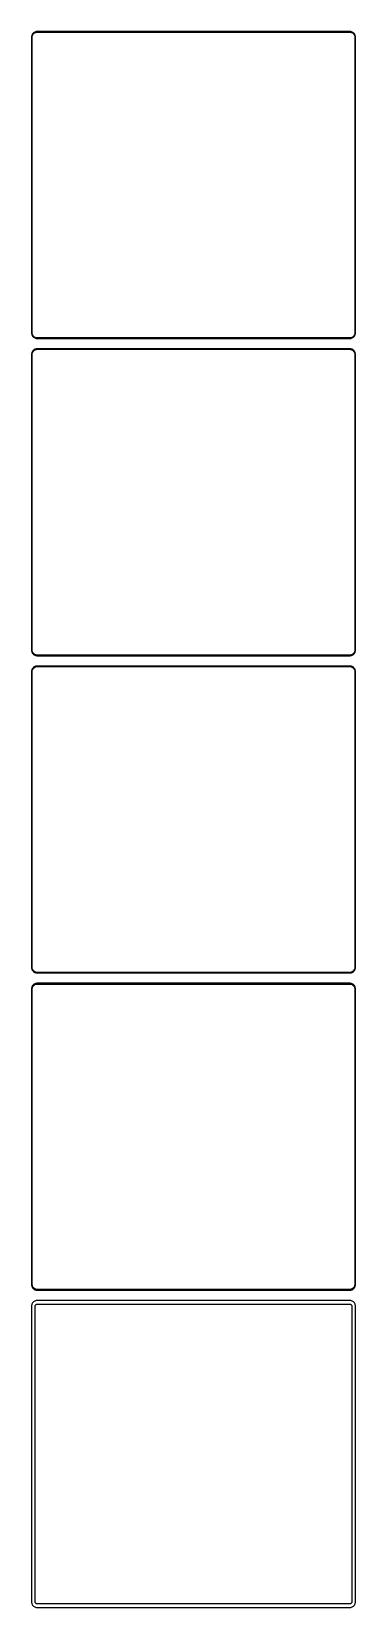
# Model space of a CAD drawing. Header units: metres. Extents: x -142 to 142, y 1260 to 2646.
import ezdxf

# ---------------------------------------------------------------- set-up
doc = ezdxf.new("R2010")
doc.units = ezdxf.units.M

msp = doc.modelspace()

# ---------------------------------------------------------------- linework, layer by layer
for p, q in [((-142.461, 2641.63), (-142.5, 2641)), ((-142.5, 2641), (-142.5, 2381)), ((-142.343, 2642.24), (-142.461, 2641.63)), ((-142.149, 2642.84), (-142.343, 2642.24)), ((-141.882, 2643.41), (-142.149, 2642.84)), ((-142, 2640.75), (-141.963, 2641.35)), ((-142, 2381.25), (-142, 2640.75)), ((-141.963, 2641.35), (-141.851, 2641.93)), ((-141.545, 2643.94), (-141.882, 2643.41)), ((-141.851, 2641.93), (-141.666, 2642.5)), ((-141.666, 2642.5), (-141.412, 2643.04)), ((-141.145, 2644.42), (-141.545, 2643.94)), ((-141.412, 2643.04), (-141.093, 2643.54)), ((-140.687, 2644.85), (-141.145, 2644.42)), ((-141.093, 2643.54), (-140.713, 2644)), ((-140.713, 2644), (-140.278, 2644.41)), ((-140.179, 2645.22), (-140.687, 2644.85)), ((-140.278, 2644.41), (-139.795, 2644.76)), ((-139.629, 2645.52), (-140.179, 2645.22)), ((-139.795, 2644.76), (-139.272, 2645.05)), ((-139.045, 2645.76), (-139.629, 2645.52)), ((-139.272, 2645.05), (-138.718, 2645.27)), ((-138.437, 2645.91), (-139.045, 2645.76)), ((-138.718, 2645.27), (-138.14, 2645.42)), ((-137.814, 2645.99), (-138.437, 2645.91)), ((-138.14, 2645.42), (-137.548, 2645.49)), ((137.814, 2645.99), (-137.814, 2645.99)), ((-137.548, 2645.49), (137.548, 2645.49)), ((137.548, 2645.49), (138.14, 2645.42)), ((138.437, 2645.91), (137.814, 2645.99)), ((138.14, 2645.42), (138.718, 2645.27)), ((139.045, 2645.76), (138.437, 2645.91)), ((138.718, 2645.27), (139.272, 2645.05)), ((139.629, 2645.52), (139.045, 2645.76)), ((139.272, 2645.05), (139.795, 2644.76)), ((140.179, 2645.22), (139.629, 2645.52)), ((139.795, 2644.76), (140.278, 2644.41)), ((140.687, 2644.85), (140.179, 2645.22)), ((140.278, 2644.41), (140.713, 2644)), ((141.145, 2644.42), (140.687, 2644.85)), ((140.713, 2644), (141.093, 2643.54)), ((141.093, 2643.54), (141.412, 2643.04)), ((141.545, 2643.94), (141.145, 2644.42)), ((141.412, 2643.04), (141.666, 2642.5)), ((141.882, 2643.41), (141.545, 2643.94)), ((141.666, 2642.5), (141.851, 2641.93)), ((141.851, 2641.93), (141.963, 2641.35)), ((142.149, 2642.84), (141.882, 2643.41)), ((141.963, 2641.35), (142, 2640.75)), ((142, 2640.75), (142, 2381.25)), ((142.343, 2642.24), (142.149, 2642.84)), ((142.461, 2641.63), (142.343, 2642.24)), ((142.5, 2641), (142.461, 2641.63)), ((142.5, 2381), (142.5, 2641)), ((-142.5, 2381), (-142.461, 2380.37)), ((-142.461, 2380.37), (-142.343, 2379.76)), ((-142.343, 2379.76), (-142.149, 2379.16)), ((-142.149, 2379.16), (-141.882, 2378.59)), ((-141.963, 2380.65), (-142, 2381.25)), ((-141.851, 2380.07), (-141.963, 2380.65)), ((-141.882, 2378.59), (-141.545, 2378.06)), ((-141.666, 2379.5), (-141.851, 2380.07)), ((-141.412, 2378.96), (-141.666, 2379.5)), ((-141.545, 2378.06), (-141.145, 2377.58)), ((-141.093, 2378.46), (-141.412, 2378.96)), ((-141.145, 2377.58), (-140.687, 2377.15)), ((-140.713, 2378), (-141.093, 2378.46)), ((-140.278, 2377.59), (-140.713, 2378)), ((-140.687, 2377.15), (-140.179, 2376.78)), ((-139.795, 2377.24), (-140.278, 2377.59)), ((-140.179, 2376.78), (-139.629, 2376.48)), ((-139.272, 2376.95), (-139.795, 2377.24)), ((-139.629, 2376.48), (-139.045, 2376.24)), ((-138.718, 2376.73), (-139.272, 2376.95)), ((-139.045, 2376.24), (-138.437, 2376.09)), ((-138.14, 2376.58), (-138.718, 2376.73)), ((-138.437, 2376.09), (-137.814, 2376.01)), ((-137.548, 2376.51), (-138.14, 2376.58)), ((-137.814, 2376.01), (137.814, 2376.01)), ((137.548, 2376.51), (-137.548, 2376.51)), ((138.14, 2376.58), (137.548, 2376.51)), ((137.814, 2376.01), (138.437, 2376.09)), ((138.718, 2376.73), (138.14, 2376.58)), ((138.437, 2376.09), (139.045, 2376.24)), ((139.272, 2376.95), (138.718, 2376.73)), ((139.045, 2376.24), (139.629, 2376.48)), ((139.795, 2377.24), (139.272, 2376.95)), ((139.629, 2376.48), (140.179, 2376.78)), ((140.278, 2377.59), (139.795, 2377.24)), ((140.179, 2376.78), (140.687, 2377.15)), ((140.713, 2378), (140.278, 2377.59)), ((140.687, 2377.15), (141.145, 2377.58)), ((141.093, 2378.46), (140.713, 2378)), ((141.412, 2378.96), (141.093, 2378.46)), ((141.145, 2377.58), (141.545, 2378.06)), ((141.666, 2379.5), (141.412, 2378.96)), ((141.545, 2378.06), (141.882, 2378.59)), ((141.851, 2380.07), (141.666, 2379.5)), ((141.963, 2380.65), (141.851, 2380.07)), ((141.882, 2378.59), (142.149, 2379.16)), ((142, 2381.25), (141.963, 2380.65)), ((142.149, 2379.16), (142.343, 2379.76)), ((142.343, 2379.76), (142.461, 2380.37)), ((142.461, 2380.37), (142.5, 2381)), ((-142.461, 2362.63), (-142.5, 2362)), ((-142.5, 2362), (-142.5, 2102)), ((-142.343, 2363.24), (-142.461, 2362.63)), ((-142.149, 2363.84), (-142.343, 2363.24)), ((-141.882, 2364.41), (-142.149, 2363.84)), ((-142, 2361.75), (-141.963, 2362.35)), ((-142, 2102.25), (-142, 2361.75)), ((-141.963, 2362.35), (-141.851, 2362.93)), ((-141.545, 2364.94), (-141.882, 2364.41)), ((-141.851, 2362.93), (-141.666, 2363.5)), ((-141.666, 2363.5), (-141.412, 2364.04)), ((-141.145, 2365.42), (-141.545, 2364.94)), ((-141.412, 2364.04), (-141.093, 2364.54)), ((-140.687, 2365.85), (-141.145, 2365.42)), ((-141.093, 2364.54), (-140.713, 2365)), ((-140.713, 2365), (-140.278, 2365.41)), ((-140.179, 2366.22), (-140.687, 2365.85)), ((-140.278, 2365.41), (-139.795, 2365.76)), ((-139.629, 2366.52), (-140.179, 2366.22)), ((-139.795, 2365.76), (-139.272, 2366.05)), ((-139.045, 2366.76), (-139.629, 2366.52)), ((-139.272, 2366.05), (-138.718, 2366.27)), ((-138.437, 2366.91), (-139.045, 2366.76)), ((-138.718, 2366.27), (-138.14, 2366.42)), ((-137.814, 2366.99), (-138.437, 2366.91)), ((-138.14, 2366.42), (-137.548, 2366.49)), ((137.814, 2366.99), (-137.814, 2366.99)), ((-137.548, 2366.49), (137.548, 2366.49)), ((137.548, 2366.49), (138.14, 2366.42)), ((138.437, 2366.91), (137.814, 2366.99)), ((138.14, 2366.42), (138.718, 2366.27)), ((139.045, 2366.76), (138.437, 2366.91)), ((138.718, 2366.27), (139.272, 2366.05)), ((139.629, 2366.52), (139.045, 2366.76)), ((139.272, 2366.05), (139.795, 2365.76)), ((140.179, 2366.22), (139.629, 2366.52)), ((139.795, 2365.76), (140.278, 2365.41)), ((140.687, 2365.85), (140.179, 2366.22)), ((140.278, 2365.41), (140.713, 2365)), ((141.145, 2365.42), (140.687, 2365.85)), ((140.713, 2365), (141.093, 2364.54)), ((141.093, 2364.54), (141.412, 2364.04)), ((141.545, 2364.94), (141.145, 2365.42)), ((141.412, 2364.04), (141.666, 2363.5)), ((141.882, 2364.41), (141.545, 2364.94)), ((141.666, 2363.5), (141.851, 2362.93)), ((141.851, 2362.93), (141.963, 2362.35)), ((142.149, 2363.84), (141.882, 2364.41)), ((141.963, 2362.35), (142, 2361.75)), ((142, 2361.75), (142, 2102.25)), ((142.343, 2363.24), (142.149, 2363.84)), ((142.461, 2362.63), (142.343, 2363.24)), ((142.5, 2362), (142.461, 2362.63)), ((142.5, 2102), (142.5, 2362)), ((-142.5, 2102), (-142.461, 2101.37)), ((-142.461, 2101.37), (-142.343, 2100.76)), ((-142.343, 2100.76), (-142.149, 2100.16)), ((-142.149, 2100.16), (-141.882, 2099.59)), ((-141.963, 2101.65), (-142, 2102.25)), ((-141.851, 2101.07), (-141.963, 2101.65)), ((-141.882, 2099.59), (-141.545, 2099.06)), ((-141.666, 2100.5), (-141.851, 2101.07)), ((-141.412, 2099.96), (-141.666, 2100.5)), ((-141.545, 2099.06), (-141.145, 2098.58)), ((-141.093, 2099.46), (-141.412, 2099.96)), ((-141.145, 2098.58), (-140.687, 2098.15)), ((-140.713, 2099), (-141.093, 2099.46)), ((-140.278, 2098.59), (-140.713, 2099)), ((-140.687, 2098.15), (-140.179, 2097.78)), ((-139.795, 2098.24), (-140.278, 2098.59)), ((-140.179, 2097.78), (-139.629, 2097.48)), ((-139.272, 2097.95), (-139.795, 2098.24)), ((-139.629, 2097.48), (-139.045, 2097.24)), ((-138.718, 2097.73), (-139.272, 2097.95)), ((-139.045, 2097.24), (-138.437, 2097.09)), ((-138.14, 2097.58), (-138.718, 2097.73)), ((-138.437, 2097.09), (-137.814, 2097.01)), ((-137.548, 2097.51), (-138.14, 2097.58)), ((-137.814, 2097.01), (137.814, 2097.01)), ((137.548, 2097.51), (-137.548, 2097.51)), ((138.14, 2097.58), (137.548, 2097.51)), ((137.814, 2097.01), (138.437, 2097.09)), ((138.718, 2097.73), (138.14, 2097.58)), ((138.437, 2097.09), (139.045, 2097.24)), ((139.272, 2097.95), (138.718, 2097.73)), ((139.045, 2097.24), (139.629, 2097.48)), ((139.795, 2098.24), (139.272, 2097.95)), ((139.629, 2097.48), (140.179, 2097.78)), ((140.278, 2098.59), (139.795, 2098.24)), ((140.179, 2097.78), (140.687, 2098.15)), ((140.713, 2099), (140.278, 2098.59)), ((140.687, 2098.15), (141.145, 2098.58)), ((141.093, 2099.46), (140.713, 2099)), ((141.412, 2099.96), (141.093, 2099.46)), ((141.145, 2098.58), (141.545, 2099.06)), ((141.666, 2100.5), (141.412, 2099.96)), ((141.545, 2099.06), (141.882, 2099.59)), ((141.851, 2101.07), (141.666, 2100.5)), ((141.963, 2101.65), (141.851, 2101.07)), ((141.882, 2099.59), (142.149, 2100.16)), ((142, 2102.25), (141.963, 2101.65)), ((142.149, 2100.16), (142.343, 2100.76)), ((142.343, 2100.76), (142.461, 2101.37)), ((142.461, 2101.37), (142.5, 2102)), ((-142.461, 2083.63), (-142.5, 2083)), ((-142.5, 2083), (-142.5, 1823)), ((-142.343, 2084.24), (-142.461, 2083.63)), ((-142.149, 2084.84), (-142.343, 2084.24)), ((-141.882, 2085.41), (-142.149, 2084.84)), ((-142, 2082.75), (-141.963, 2083.35)), ((-142, 1823.25), (-142, 2082.75)), ((-141.963, 2083.35), (-141.851, 2083.93)), ((-141.545, 2085.94), (-141.882, 2085.41)), ((-141.851, 2083.93), (-141.666, 2084.5)), ((-141.666, 2084.5), (-141.412, 2085.04)), ((-141.145, 2086.42), (-141.545, 2085.94)), ((-141.412, 2085.04), (-141.093, 2085.54)), ((-140.687, 2086.85), (-141.145, 2086.42)), ((-141.093, 2085.54), (-140.713, 2086)), ((-140.713, 2086), (-140.278, 2086.41)), ((-140.179, 2087.22), (-140.687, 2086.85)), ((-140.278, 2086.41), (-139.795, 2086.76)), ((-139.629, 2087.52), (-140.179, 2087.22)), ((-139.795, 2086.76), (-139.272, 2087.05)), ((-139.045, 2087.76), (-139.629, 2087.52)), ((-139.272, 2087.05), (-138.718, 2087.27)), ((-138.437, 2087.91), (-139.045, 2087.76)), ((-138.718, 2087.27), (-138.14, 2087.42)), ((-137.814, 2087.99), (-138.437, 2087.91)), ((-138.14, 2087.42), (-137.548, 2087.49)), ((137.814, 2087.99), (-137.814, 2087.99)), ((-137.548, 2087.49), (137.548, 2087.49)), ((137.548, 2087.49), (138.14, 2087.42)), ((138.437, 2087.91), (137.814, 2087.99)), ((138.14, 2087.42), (138.718, 2087.27)), ((139.045, 2087.76), (138.437, 2087.91)), ((138.718, 2087.27), (139.272, 2087.05)), ((139.629, 2087.52), (139.045, 2087.76)), ((139.272, 2087.05), (139.795, 2086.76)), ((140.179, 2087.22), (139.629, 2087.52)), ((139.795, 2086.76), (140.278, 2086.41)), ((140.687, 2086.85), (140.179, 2087.22)), ((140.278, 2086.41), (140.713, 2086)), ((141.145, 2086.42), (140.687, 2086.85)), ((140.713, 2086), (141.093, 2085.54)), ((141.093, 2085.54), (141.412, 2085.04)), ((141.545, 2085.94), (141.145, 2086.42)), ((141.412, 2085.04), (141.666, 2084.5)), ((141.882, 2085.41), (141.545, 2085.94)), ((141.666, 2084.5), (141.851, 2083.93)), ((141.851, 2083.93), (141.963, 2083.35)), ((142.149, 2084.84), (141.882, 2085.41)), ((141.963, 2083.35), (142, 2082.75)), ((142, 2082.75), (142, 1823.25)), ((142.343, 2084.24), (142.149, 2084.84)), ((142.461, 2083.63), (142.343, 2084.24)), ((142.5, 2083), (142.461, 2083.63)), ((142.5, 1823), (142.5, 2083)), ((-142.5, 1823), (-142.461, 1822.37)), ((-142.461, 1822.37), (-142.343, 1821.76)), ((-142.343, 1821.76), (-142.149, 1821.16)), ((-142.149, 1821.16), (-141.882, 1820.59)), ((-141.963, 1822.65), (-142, 1823.25)), ((-141.851, 1822.07), (-141.963, 1822.65)), ((-141.882, 1820.59), (-141.545, 1820.06)), ((-141.666, 1821.5), (-141.851, 1822.07)), ((-141.412, 1820.96), (-141.666, 1821.5)), ((-141.545, 1820.06), (-141.145, 1819.58)), ((-141.093, 1820.46), (-141.412, 1820.96)), ((-141.145, 1819.58), (-140.687, 1819.15)), ((-140.713, 1820), (-141.093, 1820.46)), ((-140.278, 1819.59), (-140.713, 1820)), ((-140.687, 1819.15), (-140.179, 1818.78)), ((-139.795, 1819.24), (-140.278, 1819.59)), ((-140.179, 1818.78), (-139.629, 1818.48)), ((-139.272, 1818.95), (-139.795, 1819.24)), ((-139.629, 1818.48), (-139.045, 1818.24)), ((-138.718, 1818.73), (-139.272, 1818.95)), ((-139.045, 1818.24), (-138.437, 1818.09)), ((-138.14, 1818.58), (-138.718, 1818.73)), ((-138.437, 1818.09), (-137.814, 1818.01)), ((-137.548, 1818.51), (-138.14, 1818.58)), ((-137.814, 1818.01), (137.814, 1818.01)), ((137.548, 1818.51), (-137.548, 1818.51)), ((138.14, 1818.58), (137.548, 1818.51)), ((137.814, 1818.01), (138.437, 1818.09)), ((138.718, 1818.73), (138.14, 1818.58)), ((138.437, 1818.09), (139.045, 1818.24)), ((139.272, 1818.95), (138.718, 1818.73)), ((139.045, 1818.24), (139.629, 1818.48)), ((139.795, 1819.24), (139.272, 1818.95)), ((139.629, 1818.48), (140.179, 1818.78)), ((140.278, 1819.59), (139.795, 1819.24)), ((140.179, 1818.78), (140.687, 1819.15)), ((140.713, 1820), (140.278, 1819.59)), ((140.687, 1819.15), (141.145, 1819.58)), ((141.093, 1820.46), (140.713, 1820)), ((141.412, 1820.96), (141.093, 1820.46)), ((141.145, 1819.58), (141.545, 1820.06)), ((141.666, 1821.5), (141.412, 1820.96)), ((141.545, 1820.06), (141.882, 1820.59)), ((141.851, 1822.07), (141.666, 1821.5)), ((141.963, 1822.65), (141.851, 1822.07)), ((141.882, 1820.59), (142.149, 1821.16)), ((142, 1823.25), (141.963, 1822.65)), ((142.149, 1821.16), (142.343, 1821.76)), ((142.343, 1821.76), (142.461, 1822.37)), ((142.461, 1822.37), (142.5, 1823)), ((-142.461, 1804.63), (-142.5, 1804)), ((-142.5, 1804), (-142.5, 1544)), ((-142.343, 1805.24), (-142.461, 1804.63)), ((-142.149, 1805.84), (-142.343, 1805.24)), ((-141.882, 1806.41), (-142.149, 1805.84)), ((-141.545, 1806.94), (-141.882, 1806.41)), ((-141.828, 1803.75), (-141.792, 1804.32)), ((-141.828, 1544.25), (-141.828, 1803.75)), ((-141.792, 1804.32), (-141.685, 1804.89)), ((-141.685, 1804.89), (-141.507, 1805.44)), ((-141.145, 1807.42), (-141.545, 1806.94)), ((-141.507, 1805.44), (-141.262, 1805.96)), ((-141.262, 1805.96), (-140.954, 1806.44)), ((-140.687, 1807.85), (-141.145, 1807.42)), ((-140.954, 1806.44), (-140.588, 1806.88)), ((-140.179, 1808.22), (-140.687, 1807.85)), ((-140.588, 1806.88), (-140.168, 1807.28)), ((-139.629, 1808.52), (-140.179, 1808.22)), ((-140.168, 1807.28), (-139.703, 1807.62)), ((-139.703, 1807.62), (-139.199, 1807.89)), ((-139.045, 1808.76), (-139.629, 1808.52)), ((-139.199, 1807.89), (-138.665, 1808.1)), ((-138.437, 1808.91), (-139.045, 1808.76)), ((-138.665, 1808.1), (-138.108, 1808.25)), ((-137.814, 1808.99), (-138.437, 1808.91)), ((-138.108, 1808.25), (-137.537, 1808.32)), ((137.814, 1808.99), (-137.814, 1808.99)), ((-137.537, 1808.32), (137.537, 1808.32)), ((137.537, 1808.32), (138.108, 1808.25)), ((138.437, 1808.91), (137.814, 1808.99)), ((138.108, 1808.25), (138.665, 1808.1)), ((139.045, 1808.76), (138.437, 1808.91)), ((138.665, 1808.1), (139.199, 1807.89)), ((139.629, 1808.52), (139.045, 1808.76)), ((139.199, 1807.89), (139.703, 1807.62)), ((140.179, 1808.22), (139.629, 1808.52)), ((139.703, 1807.62), (140.168, 1807.28)), ((140.168, 1807.28), (140.588, 1806.88)), ((140.687, 1807.85), (140.179, 1808.22)), ((140.588, 1806.88), (140.954, 1806.44)), ((141.145, 1807.42), (140.687, 1807.85)), ((140.954, 1806.44), (141.262, 1805.96)), ((141.545, 1806.94), (141.145, 1807.42)), ((141.262, 1805.96), (141.507, 1805.44)), ((141.507, 1805.44), (141.685, 1804.89)), ((141.882, 1806.41), (141.545, 1806.94)), ((141.685, 1804.89), (141.792, 1804.32)), ((141.792, 1804.32), (141.828, 1803.75)), ((141.828, 1803.75), (141.828, 1544.25)), ((142.149, 1805.84), (141.882, 1806.41)), ((142.343, 1805.24), (142.149, 1805.84)), ((142.461, 1804.63), (142.343, 1805.24)), ((142.5, 1804), (142.461, 1804.63)), ((142.5, 1544), (142.5, 1804)), ((-142.5, 1544), (-142.461, 1543.37)), ((-142.461, 1543.37), (-142.343, 1542.76)), ((-142.343, 1542.76), (-142.149, 1542.16)), ((-142.149, 1542.16), (-141.882, 1541.59)), ((-141.882, 1541.59), (-141.545, 1541.06)), ((-141.792, 1543.68), (-141.828, 1544.25)), ((-141.685, 1543.11), (-141.792, 1543.68)), ((-141.507, 1542.56), (-141.685, 1543.11)), ((-141.545, 1541.06), (-141.145, 1540.58)), ((-141.262, 1542.04), (-141.507, 1542.56)), ((-140.954, 1541.56), (-141.262, 1542.04)), ((-141.145, 1540.58), (-140.687, 1540.15)), ((-140.588, 1541.12), (-140.954, 1541.56)), ((-140.687, 1540.15), (-140.179, 1539.78)), ((-140.168, 1540.72), (-140.588, 1541.12)), ((-140.179, 1539.78), (-139.629, 1539.48)), ((-139.703, 1540.38), (-140.168, 1540.72)), ((-139.199, 1540.11), (-139.703, 1540.38)), ((-139.629, 1539.48), (-139.045, 1539.24)), ((-138.665, 1539.9), (-139.199, 1540.11)), ((-139.045, 1539.24), (-138.437, 1539.09)), ((-138.108, 1539.75), (-138.665, 1539.9)), ((-138.437, 1539.09), (-137.814, 1539.01)), ((-137.537, 1539.68), (-138.108, 1539.75)), ((-137.814, 1539.01), (137.814, 1539.01)), ((137.537, 1539.68), (-137.537, 1539.68)), ((138.108, 1539.75), (137.537, 1539.68)), ((137.814, 1539.01), (138.437, 1539.09)), ((138.665, 1539.9), (138.108, 1539.75)), ((138.437, 1539.09), (139.045, 1539.24)), ((139.199, 1540.11), (138.665, 1539.9)), ((139.045, 1539.24), (139.629, 1539.48)), ((139.703, 1540.38), (139.199, 1540.11)), ((139.629, 1539.48), (140.179, 1539.78)), ((140.168, 1540.72), (139.703, 1540.38)), ((140.588, 1541.12), (140.168, 1540.72)), ((140.179, 1539.78), (140.687, 1540.15)), ((140.954, 1541.56), (140.588, 1541.12)), ((140.687, 1540.15), (141.145, 1540.58)), ((141.262, 1542.04), (140.954, 1541.56)), ((141.145, 1540.58), (141.545, 1541.06)), ((141.507, 1542.56), (141.262, 1542.04)), ((141.685, 1543.11), (141.507, 1542.56)), ((141.545, 1541.06), (141.882, 1541.59)), ((141.792, 1543.68), (141.685, 1543.11)), ((141.828, 1544.25), (141.792, 1543.68)), ((141.882, 1541.59), (142.149, 1542.16)), ((142.149, 1542.16), (142.343, 1542.76)), ((142.343, 1542.76), (142.461, 1543.37)), ((142.461, 1543.37), (142.5, 1544)), ((-142.461, 1525.63), (-142.5, 1525)), ((-142.5, 1525), (-142.5, 1265)), ((-142.343, 1526.24), (-142.461, 1525.63)), ((-142.149, 1526.84), (-142.343, 1526.24)), ((-141.882, 1527.41), (-142.149, 1526.84)), ((-141.545, 1527.94), (-141.882, 1527.41)), ((-141.145, 1528.42), (-141.545, 1527.94)), ((-140.687, 1528.85), (-141.145, 1528.42)), ((-140.179, 1529.22), (-140.687, 1528.85)), ((-139.629, 1529.52), (-140.179, 1529.22)), ((-139.045, 1529.76), (-139.629, 1529.52)), ((-139.36, 1524.75), (-139.343, 1525.01)), ((-139.36, 1265.25), (-139.36, 1524.75)), ((-139.343, 1525.01), (-139.293, 1525.27)), ((-139.293, 1525.27), (-139.211, 1525.53)), ((-139.211, 1525.53), (-139.099, 1525.77)), ((-139.099, 1525.77), (-138.957, 1525.99)), ((-138.437, 1529.91), (-139.045, 1529.76)), ((-138.957, 1525.99), (-138.788, 1526.19)), ((-138.788, 1526.19), (-138.595, 1526.38)), ((-138.595, 1526.38), (-138.38, 1526.53)), ((-137.814, 1529.99), (-138.437, 1529.91)), ((-138.38, 1526.53), (-138.148, 1526.66)), ((-138.148, 1526.66), (-137.902, 1526.76)), ((-137.902, 1526.76), (-137.645, 1526.82)), ((137.814, 1529.99), (-137.814, 1529.99)), ((-137.645, 1526.82), (-137.382, 1526.86)), ((-137.382, 1526.86), (137.382, 1526.86)), ((137.382, 1526.86), (137.645, 1526.82)), ((137.645, 1526.82), (137.902, 1526.76)), ((138.437, 1529.91), (137.814, 1529.99)), ((137.902, 1526.76), (138.148, 1526.66)), ((138.148, 1526.66), (138.38, 1526.53)), ((138.38, 1526.53), (138.595, 1526.38)), ((139.045, 1529.76), (138.437, 1529.91)), ((138.595, 1526.38), (138.788, 1526.19)), ((138.788, 1526.19), (138.957, 1525.99)), ((138.957, 1525.99), (139.099, 1525.77)), ((139.629, 1529.52), (139.045, 1529.76)), ((139.099, 1525.77), (139.211, 1525.53)), ((139.211, 1525.53), (139.293, 1525.27)), ((139.293, 1525.27), (139.343, 1525.01)), ((139.343, 1525.01), (139.36, 1524.75)), ((139.36, 1524.75), (139.36, 1265.25)), ((140.179, 1529.22), (139.629, 1529.52)), ((140.687, 1528.85), (140.179, 1529.22)), ((141.145, 1528.42), (140.687, 1528.85)), ((141.545, 1527.94), (141.145, 1528.42)), ((141.882, 1527.41), (141.545, 1527.94)), ((142.149, 1526.84), (141.882, 1527.41)), ((142.343, 1526.24), (142.149, 1526.84)), ((142.461, 1525.63), (142.343, 1526.24)), ((142.5, 1525), (142.461, 1525.63)), ((142.5, 1265), (142.5, 1525)), ((-142.5, 1265), (-142.461, 1264.37)), ((-142.461, 1264.37), (-142.343, 1263.76)), ((-142.343, 1263.76), (-142.149, 1263.16)), ((-142.149, 1263.16), (-141.882, 1262.59)), ((-141.882, 1262.59), (-141.545, 1262.06)), ((-141.545, 1262.06), (-141.145, 1261.58)), ((-141.145, 1261.58), (-140.687, 1261.15)), ((-139.343, 1264.99), (-139.36, 1265.25)), ((-139.293, 1264.73), (-139.343, 1264.99)), ((-139.211, 1264.47), (-139.293, 1264.73)), ((-139.099, 1264.23), (-139.211, 1264.47)), ((-138.957, 1264.01), (-139.099, 1264.23)), ((-138.788, 1263.81), (-138.957, 1264.01)), ((-138.595, 1263.62), (-138.788, 1263.81)), ((-138.38, 1263.47), (-138.595, 1263.62)), ((-138.148, 1263.34), (-138.38, 1263.47)), ((-137.902, 1263.24), (-138.148, 1263.34)), ((-137.645, 1263.18), (-137.902, 1263.24)), ((-137.382, 1263.14), (-137.645, 1263.18)), ((137.382, 1263.14), (-137.382, 1263.14)), ((137.645, 1263.18), (137.382, 1263.14)), ((137.902, 1263.24), (137.645, 1263.18)), ((138.148, 1263.34), (137.902, 1263.24)), ((138.38, 1263.47), (138.148, 1263.34)), ((138.595, 1263.62), (138.38, 1263.47)), ((138.788, 1263.81), (138.595, 1263.62)), ((138.957, 1264.01), (138.788, 1263.81)), ((139.099, 1264.23), (138.957, 1264.01)), ((139.211, 1264.47), (139.099, 1264.23)), ((139.293, 1264.73), (139.211, 1264.47)), ((139.343, 1264.99), (139.293, 1264.73)), ((139.36, 1265.25), (139.343, 1264.99)), ((140.687, 1261.15), (141.145, 1261.58)), ((141.145, 1261.58), (141.545, 1262.06)), ((141.545, 1262.06), (141.882, 1262.59)), ((141.882, 1262.59), (142.149, 1263.16)), ((142.149, 1263.16), (142.343, 1263.76)), ((142.343, 1263.76), (142.461, 1264.37)), ((142.461, 1264.37), (142.5, 1265)), ((-140.687, 1261.15), (-140.179, 1260.78)), ((-140.179, 1260.78), (-139.629, 1260.48)), ((-139.629, 1260.48), (-139.045, 1260.24)), ((-139.045, 1260.24), (-138.437, 1260.09)), ((-138.437, 1260.09), (-137.814, 1260.01)), ((-137.814, 1260.01), (137.814, 1260.01)), ((137.814, 1260.01), (138.437, 1260.09)), ((138.437, 1260.09), (139.045, 1260.24)), ((139.045, 1260.24), (139.629, 1260.48)), ((139.629, 1260.48), (140.179, 1260.78)), ((140.179, 1260.78), (140.687, 1261.15))]:
    msp.add_line(p, q)

doc.saveas('drawing.dxf')
